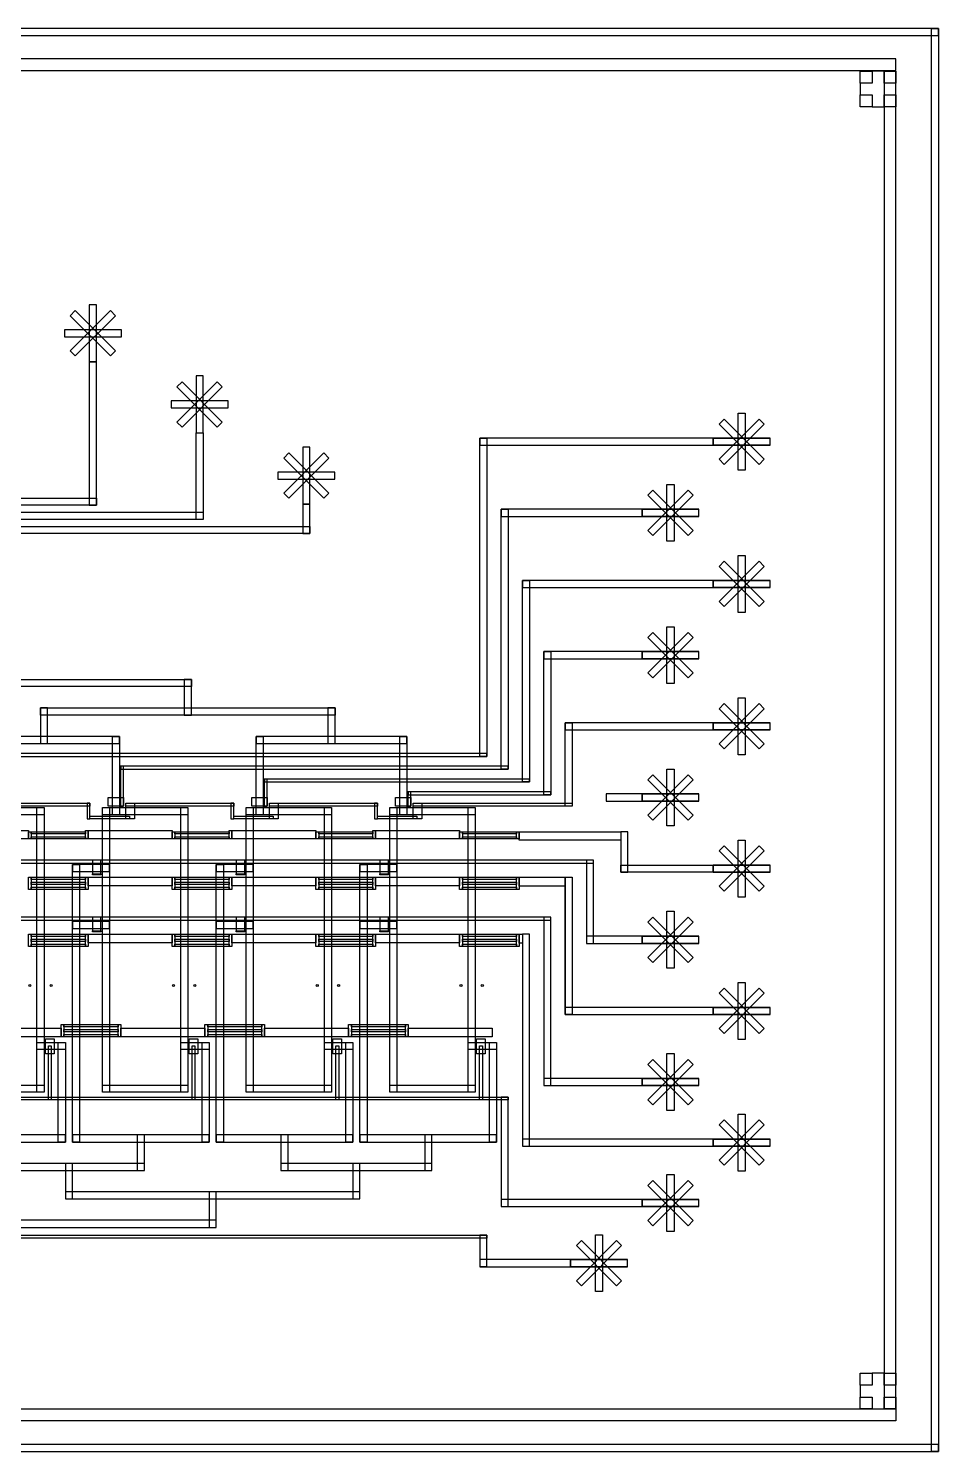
# Model space of a CAD drawing. Header units: millimetres. Extents: x -31993 to 32007, y -21958 to 22042.
# Drawn here: x -14786 to -1993, y 2042 to 22042 of the extents above; entities that cross this region are included whole.
import ezdxf

# ---------------------------------------------------------------- set-up
doc = ezdxf.new("R2010")
doc.units = ezdxf.units.MM
doc.layers.add('Control', color=1, linetype='Continuous')
doc.layers.add('flow', color=150, linetype='Continuous')

msp = doc.modelspace()

# ---------------------------------------------------------------- linework, layer by layer
at = {"layer": 'Control'}
for p, q in [((-1993, 22042), (-1993, 21942)), ((-5160, 16184), (-5160, 16284)), ((-5160, 16184), (-5160, 16284)), ((-5160, 16184), (-5160, 16284)), ((-5160, 16284), (-4360, 16284)), ((-4360, 16184), (-5160, 16184)), ((-6160, 15184), (-6160, 15284)), ((-6160, 15184), (-6160, 15284)), ((-6160, 15184), (-6160, 15284)), ((-6160, 15284), (-5360, 15284)), ((-5360, 15184), (-6160, 15184)), ((-5160, 14184), (-5160, 14284)), ((-5160, 14184), (-5160, 14284)), ((-5160, 14184), (-5160, 14284)), ((-5160, 14284), (-4360, 14284)), ((-4360, 14184), (-5160, 14184)), ((-6160, 13184), (-6160, 13284)), ((-6160, 13184), (-6160, 13284)), ((-6160, 13184), (-6160, 13284)), ((-6160, 13284), (-5360, 13284)), ((-5360, 13184), (-6160, 13184)), ((-5160, 12184), (-5160, 12284)), ((-5160, 12184), (-5160, 12284)), ((-5160, 12184), (-5160, 12284)), ((-5160, 12284), (-4360, 12284)), ((-4360, 12184), (-5160, 12184)), ((-6160, 11284), (-6160, 11184)), ((-6160, 11184), (-6160, 11284)), ((-6160, 11284), (-5360, 11284)), ((-5360, 11184), (-6160, 11184)), ((-5160, 10184), (-5160, 10284)), ((-5160, 10184), (-5160, 10284)), ((-5160, 10184), (-5160, 10284)), ((-5160, 10284), (-4360, 10284)), ((-4360, 10184), (-5160, 10184)), ((-7242, 9987), (-7242, 8184)), ((-4710, 9834), (-4810, 9834)), ((-6160, 9184), (-6160, 9284)), ((-6160, 9184), (-6160, 9284)), ((-6160, 9184), (-6160, 9284)), ((-6160, 9284), (-5360, 9284)), ((-7842, 9187), (-7842, 6334)), ((-5360, 9184), (-6160, 9184)), ((-6560, 8284), (-7142, 8284)), ((-5160, 8284), (-6560, 8284)), ((-5160, 8184), (-5160, 8284)), ((-5160, 8184), (-5160, 8284)), ((-5160, 8184), (-5160, 8284)), ((-5160, 8284), (-4360, 8284)), ((-7242, 8184), (-6560, 8184)), ((-6560, 8184), (-5160, 8184)), ((-4360, 8184), (-5160, 8184)), ((-6160, 7184), (-6160, 7284)), ((-6160, 7184), (-6160, 7284)), ((-6160, 7184), (-6160, 7284)), ((-6160, 7284), (-5360, 7284)), ((-5360, 7184), (-6160, 7184)), ((-6560, 6434), (-7742, 6434)), ((-5160, 6434), (-6560, 6434)), ((-5160, 6334), (-5160, 6434)), ((-5160, 6334), (-5160, 6434)), ((-5160, 6434), (-4360, 6434)), ((-7842, 6334), (-6560, 6334)), ((-6560, 6334), (-5160, 6334)), ((-4360, 6334), (-5160, 6334)), ((-6160, 5484), (-6160, 5584)), ((-6160, 5484), (-6160, 5584)), ((-6160, 5484), (-6160, 5584)), ((-6160, 5584), (-5360, 5584)), ((-5360, 5484), (-6160, 5484)), ((-8342, 4639), (-8442, 4639)), ((-7166, 4639), (-7166, 4739)), ((-7166, 4639), (-7166, 4739)), ((-7166, 4639), (-7166, 4739)), ((-7166, 4739), (-6366, 4739)), ((-6366, 4639), (-7166, 4639)), ((-1993, 2042), (-2093, 2042))]:
    msp.add_line(p, q, dxfattribs=at)
for points in [[(-31993, 21942), (-1993, 21942), (-1993, 22042), (-31993, 22042)], [(-2093, 22042), (-1993, 22042), (-1993, 2042), (-2093, 2042)], [(-2593, 21275), (-2759, 21275), (-2759, 21442), (-2926, 21442), (-2926, 21275), (-3093, 21275), (-3093, 21108), (-2926, 21108), (-2926, 20942), (-2759, 20942), (-2759, 21108), (-2593, 21108)], [(-4810, 15834), (-4810, 16634), (-4710, 16634), (-4710, 15834)], [(-5078, 15987), (-4512, 16553), (-4442, 16482), (-5007, 15916)], [(-5007, 16553), (-4442, 15987), (-4512, 15916), (-5078, 16482)], [(-5160, 16284), (-8442, 16284), (-8442, 16184), (-5160, 16184)], [(-8442, 16284), (-8342, 16284), (-8342, 11812), (-8442, 11812)], [(-4360, 16284), (-5160, 16284), (-5160, 16184), (-4360, 16184)], [(-5810, 14834), (-5810, 15634), (-5710, 15634), (-5710, 14834)], [(-6078, 14987), (-5512, 15553), (-5442, 15482), (-6007, 14916)], [(-6007, 15553), (-5442, 14987), (-5512, 14916), (-6078, 15482)], [(-6160, 15284), (-8142, 15284), (-8142, 15184), (-6160, 15184)], [(-8142, 15284), (-8042, 15284), (-8042, 11632), (-8142, 11632)], [(-5360, 15284), (-6160, 15284), (-6160, 15184), (-5360, 15184)], [(-4810, 13834), (-4810, 14634), (-4710, 14634), (-4710, 13834)], [(-5078, 13987), (-4512, 14553), (-4442, 14482), (-5007, 13916)], [(-5007, 14553), (-4442, 13987), (-4512, 13916), (-5078, 14482)], [(-5160, 14284), (-7842, 14284), (-7842, 14184), (-5160, 14184)], [(-7842, 14284), (-7742, 14284), (-7742, 11452), (-7842, 11452)], [(-4360, 14284), (-5160, 14284), (-5160, 14184), (-4360, 14184)], [(-5810, 12834), (-5810, 13634), (-5710, 13634), (-5710, 12834)], [(-6078, 12987), (-5512, 13553), (-5442, 13482), (-6007, 12916)], [(-6007, 13553), (-5442, 12987), (-5512, 12916), (-6078, 13482)], [(-6160, 13284), (-7542, 13284), (-7542, 13184), (-6160, 13184)], [(-7542, 13284), (-7442, 13284), (-7442, 11272), (-7542, 11272)], [(-5360, 13284), (-6160, 13284), (-6160, 13184), (-5360, 13184)], [(-4810, 11834), (-4810, 12634), (-4710, 12634), (-4710, 11834)], [(-5078, 11987), (-4512, 12553), (-4442, 12482), (-5007, 11916)], [(-5007, 12553), (-4442, 11987), (-4512, 11916), (-5078, 12482)], [(-5160, 12284), (-7242, 12284), (-7242, 12184), (-5160, 12184)], [(-7142, 11112), (-7242, 11112), (-7242, 12284), (-7142, 12284)], [(-4360, 12284), (-5160, 12284), (-5160, 12184), (-4360, 12184)], [(-8342, 11852), (-15506, 11852), (-15506, 11812), (-8342, 11812)], [(-13491, 11112), (-13451, 11112), (-13451, 11672), (-13491, 11672)], [(-8042, 11672), (-13486, 11672), (-13486, 11632), (-8042, 11632)], [(-5810, 10834), (-5810, 11634), (-5710, 11634), (-5710, 10834)], [(-11431, 11492), (-11471, 11492), (-11471, 11112), (-11431, 11112)], [(-7742, 11492), (-11466, 11492), (-11466, 11452), (-7742, 11452)], [(-6078, 10987), (-5512, 11553), (-5442, 11482), (-6007, 10916)], [(-6007, 11553), (-5442, 10987), (-5512, 10916), (-6078, 11482)], [(-13666, 11232), (-13451, 11232), (-13451, 11112), (-13666, 11112)], [(-11646, 11232), (-11431, 11232), (-11431, 11112), (-11646, 11112)], [(-9626, 11232), (-9411, 11232), (-9411, 11112), (-9626, 11112)], [(-9411, 11312), (-9451, 11312), (-9451, 11112), (-9411, 11112)], [(-7442, 11312), (-9446, 11312), (-9446, 11272), (-7442, 11272)], [(-6160, 11284), (-6665, 11284), (-6665, 11184), (-6160, 11184)], [(-5360, 11284), (-6160, 11284), (-6160, 11184), (-5360, 11184)], [(-13921, 11112), (-15436, 11112), (-15436, 11152), (-13921, 11152)], [(-13961, 10932), (-13921, 10932), (-13921, 11152), (-13961, 11152)], [(-13416, 11152), (-13296, 11152), (-13296, 10932), (-13416, 10932)], [(-11901, 11112), (-13416, 11112), (-13416, 11152), (-11901, 11152)], [(-11941, 10932), (-11901, 10932), (-11901, 11152), (-11941, 11152)], [(-11396, 11152), (-11276, 11152), (-11276, 10932), (-11396, 10932)], [(-9881, 11112), (-11396, 11112), (-11396, 11152), (-9881, 11152)], [(-9921, 10932), (-9881, 10932), (-9881, 11152), (-9921, 11152)], [(-9376, 11152), (-9256, 11152), (-9256, 10932), (-9376, 10932)], [(-7142, 11112), (-9376, 11112), (-9376, 11152), (-7142, 11152)], [(-13366, 10932), (-13921, 10932), (-13921, 10972), (-13366, 10972)], [(-11346, 10932), (-11901, 10932), (-11901, 10972), (-11346, 10972)], [(-9326, 10932), (-9881, 10932), (-9881, 10972), (-9326, 10972)], [(-15966, 10772), (-14786, 10772), (-14786, 10652), (-15966, 10652)], [(-14746, 10652), (-14786, 10652), (-14786, 10751), (-14746, 10751)], [(-14746, 10752), (-13986, 10752), (-13986, 10722), (-14746, 10722)], [(-14746, 10682), (-13986, 10682), (-13986, 10652), (-14746, 10652)], [(-13946, 10652), (-13986, 10652), (-13986, 10772), (-13946, 10772)], [(-13946, 10772), (-12766, 10772), (-12766, 10652), (-13946, 10652)], [(-12726, 10652), (-12766, 10652), (-12766, 10751), (-12726, 10751)], [(-12726, 10752), (-11966, 10752), (-11966, 10722), (-12726, 10722)], [(-12726, 10682), (-11966, 10682), (-11966, 10652), (-12726, 10652)], [(-11926, 10652), (-11966, 10652), (-11966, 10772), (-11926, 10772)], [(-11926, 10772), (-10746, 10772), (-10746, 10652), (-11926, 10652)], [(-10706, 10652), (-10746, 10652), (-10746, 10751), (-10706, 10751)], [(-10706, 10752), (-9946, 10752), (-9946, 10722), (-10706, 10722)], [(-10706, 10682), (-9946, 10682), (-9946, 10652), (-10706, 10652)], [(-9906, 10652), (-9946, 10652), (-9946, 10772), (-9906, 10772)], [(-9906, 10772), (-8726, 10772), (-8726, 10652), (-9906, 10652)], [(-8686, 10652), (-8726, 10652), (-8726, 10753), (-8686, 10753)], [(-8686, 10752), (-7926, 10752), (-7926, 10722), (-8686, 10722)], [(-8686, 10682), (-7926, 10682), (-7926, 10652), (-8686, 10652)], [(-7886, 10652), (-7926, 10652), (-7926, 10752), (-7886, 10752)], [(-7886, 10752), (-6460, 10752), (-6460, 10632), (-7886, 10632)], [(-6360, 10752), (-6460, 10752), (-6460, 10184), (-6360, 10184)], [(-4810, 9834), (-4810, 10634), (-4710, 10634), (-4710, 9834)], [(-5078, 9987), (-4512, 10553), (-4442, 10482), (-5007, 9916)], [(-5007, 10553), (-4442, 9987), (-4512, 9916), (-5078, 10482)], [(-6842, 10352), (-23986, 10352), (-23986, 10312), (-6842, 10312)], [(-13886, 10162), (-13766, 10162), (-13766, 10352), (-13886, 10352)], [(-11866, 10162), (-11746, 10162), (-11746, 10352), (-11866, 10352)], [(-9846, 10162), (-9726, 10162), (-9726, 10352), (-9846, 10352)], [(-6842, 10352), (-6942, 10352), (-6942, 9184), (-6842, 9184)], [(-5160, 10184), (-6460, 10184), (-6460, 10284), (-5160, 10284)], [(-4360, 10284), (-5160, 10284), (-5160, 10184), (-4360, 10184)], [(-14746, 9942), (-14786, 9942), (-14786, 10112), (-14746, 10112)], [(-14746, 10112), (-13986, 10112), (-13986, 10082), (-14746, 10082)], [(-14746, 10042), (-13986, 10042), (-13986, 10012), (-14746, 10012)], [(-13946, 9942), (-13986, 9942), (-13986, 10112), (-13946, 10112)], [(-13946, 10112), (-12766, 10112), (-12766, 9992), (-13946, 9992)], [(-13886, 10162), (-13766, 10162), (-13766, 10147), (-13886, 10147)], [(-12726, 9942), (-12766, 9942), (-12766, 10112), (-12726, 10112)], [(-12726, 10112), (-11966, 10112), (-11966, 10082), (-12726, 10082)], [(-12726, 10042), (-11966, 10042), (-11966, 10012), (-12726, 10012)], [(-11926, 9942), (-11966, 9942), (-11966, 10112), (-11926, 10112)], [(-11926, 10112), (-10746, 10112), (-10746, 9992), (-11926, 9992)], [(-11866, 10162), (-11746, 10162), (-11746, 10147), (-11866, 10147)], [(-10706, 9942), (-10746, 9942), (-10746, 10112), (-10706, 10112)], [(-10706, 10112), (-9946, 10112), (-9946, 10082), (-10706, 10082)], [(-10706, 10042), (-9946, 10042), (-9946, 10012), (-10706, 10012)], [(-9906, 9942), (-9946, 9942), (-9946, 10112), (-9906, 10112)], [(-9906, 10112), (-8726, 10112), (-8726, 9992), (-9906, 9992)], [(-9846, 10162), (-9726, 10162), (-9726, 10147), (-9846, 10147)], [(-8686, 9942), (-8726, 9942), (-8726, 10112), (-8686, 10112)], [(-8686, 10112), (-7926, 10112), (-7926, 10082), (-8686, 10082)], [(-8686, 10042), (-7926, 10042), (-7926, 10012), (-8686, 10012)], [(-7886, 9942), (-7926, 9942), (-7926, 10112), (-7886, 10112)], [(-7886, 10112), (-7242, 10112), (-7242, 9987), (-7886, 9987)], [(-7242, 10112), (-7142, 10112), (-7142, 8184), (-7242, 8184)], [(-14746, 9972), (-13986, 9972), (-13986, 9942), (-14746, 9942)], [(-12726, 9972), (-11966, 9972), (-11966, 9942), (-12726, 9942)], [(-10706, 9972), (-9946, 9972), (-9946, 9942), (-10706, 9942)], [(-8686, 9972), (-7926, 9972), (-7926, 9942), (-8686, 9942)], [(-5810, 8834), (-5810, 9634), (-5710, 9634), (-5710, 8834)], [(-7442, 9552), (-23986, 9552), (-23986, 9512), (-7442, 9512)], [(-13886, 9362), (-13766, 9362), (-13766, 9552), (-13886, 9552)], [(-11866, 9362), (-11746, 9362), (-11746, 9552), (-11866, 9552)], [(-9846, 9362), (-9726, 9362), (-9726, 9552), (-9846, 9552)], [(-7442, 9552), (-7542, 9552), (-7542, 7184), (-7442, 7184)], [(-6078, 8987), (-5512, 9553), (-5442, 9482), (-6007, 8916)], [(-6007, 9553), (-5442, 8987), (-5512, 8916), (-6078, 9482)], [(-14746, 9142), (-14786, 9142), (-14786, 9312), (-14746, 9312)], [(-14746, 9312), (-13986, 9312), (-13986, 9282), (-14746, 9282)], [(-14746, 9242), (-13986, 9242), (-13986, 9212), (-14746, 9212)], [(-13946, 9142), (-13986, 9142), (-13986, 9312), (-13946, 9312)], [(-13946, 9312), (-12766, 9312), (-12766, 9192), (-13946, 9192)], [(-13886, 9362), (-13766, 9362), (-13766, 9347), (-13886, 9347)], [(-12726, 9142), (-12766, 9142), (-12766, 9312), (-12726, 9312)], [(-12726, 9312), (-11966, 9312), (-11966, 9282), (-12726, 9282)], [(-12726, 9242), (-11966, 9242), (-11966, 9212), (-12726, 9212)], [(-11926, 9142), (-11966, 9142), (-11966, 9312), (-11926, 9312)], [(-11926, 9312), (-10746, 9312), (-10746, 9192), (-11926, 9192)], [(-11866, 9362), (-11746, 9362), (-11746, 9347), (-11866, 9347)], [(-10706, 9142), (-10746, 9142), (-10746, 9312), (-10706, 9312)], [(-10706, 9312), (-9946, 9312), (-9946, 9282), (-10706, 9282)], [(-10706, 9242), (-9946, 9242), (-9946, 9212), (-10706, 9212)], [(-9906, 9142), (-9946, 9142), (-9946, 9312), (-9906, 9312)], [(-9906, 9312), (-8726, 9312), (-8726, 9192), (-9906, 9192)], [(-9846, 9362), (-9726, 9362), (-9726, 9347), (-9846, 9347)], [(-8686, 9142), (-8726, 9142), (-8726, 9312), (-8686, 9312)], [(-8686, 9312), (-7926, 9312), (-7926, 9282), (-8686, 9282)], [(-8686, 9242), (-7926, 9242), (-7926, 9212), (-8686, 9212)], [(-7886, 9142), (-7926, 9142), (-7926, 9312), (-7886, 9312)], [(-7886, 9312), (-7842, 9312), (-7842, 9187), (-7886, 9187)], [(-7842, 6334), (-7742, 6334), (-7742, 9312), (-7842, 9312)], [(-6942, 9184), (-6160, 9184), (-6160, 9284), (-6942, 9284)], [(-5360, 9284), (-6160, 9284), (-6160, 9184), (-5360, 9184)], [(-14746, 9172), (-13986, 9172), (-13986, 9142), (-14746, 9142)], [(-12726, 9172), (-11966, 9172), (-11966, 9142), (-12726, 9142)], [(-10706, 9172), (-9946, 9172), (-9946, 9142), (-10706, 9142)], [(-8686, 9172), (-7926, 9172), (-7926, 9142), (-8686, 9142)], [(-4810, 7834), (-4810, 8634), (-4710, 8634), (-4710, 7834)], [(-5078, 7987), (-4512, 8553), (-4442, 8482), (-5007, 7916)], [(-5007, 8553), (-4442, 7987), (-4512, 7916), (-5078, 8482)], [(-5160, 8284), (-7242, 8284), (-7242, 8184), (-5160, 8184)], [(-4360, 8284), (-5160, 8284), (-5160, 8184), (-4360, 8184)], [(-14286, 7872), (-14326, 7872), (-14326, 8042), (-14286, 8042)], [(-14286, 8042), (-13526, 8042), (-13526, 8012), (-14286, 8012)], [(-13486, 7872), (-13526, 7872), (-13526, 8042), (-13486, 8042)], [(-12266, 7872), (-12306, 7872), (-12306, 8042), (-12266, 8042)], [(-12266, 8042), (-11506, 8042), (-11506, 8012), (-12266, 8012)], [(-11466, 7872), (-11506, 7872), (-11506, 8042), (-11466, 8042)], [(-10246, 7872), (-10286, 7872), (-10286, 8042), (-10246, 8042)], [(-10246, 8042), (-9486, 8042), (-9486, 8012), (-10246, 8012)], [(-9446, 7872), (-9486, 7872), (-9486, 8042), (-9446, 8042)], [(-15506, 7992), (-14326, 7992), (-14326, 7872), (-15506, 7872)], [(-14546, 7843), (-14426, 7843), (-14426, 7631), (-14546, 7631)], [(-14286, 7972), (-13526, 7972), (-13526, 7942), (-14286, 7942)], [(-14286, 7902), (-13526, 7902), (-13526, 7872), (-14286, 7872)], [(-13486, 7992), (-12306, 7992), (-12306, 7872), (-13486, 7872)], [(-12526, 7843), (-12406, 7843), (-12406, 7631), (-12526, 7631)], [(-12266, 7972), (-11506, 7972), (-11506, 7942), (-12266, 7942)], [(-12266, 7902), (-11506, 7902), (-11506, 7872), (-12266, 7872)], [(-11466, 7992), (-10286, 7992), (-10286, 7872), (-11466, 7872)], [(-10506, 7843), (-10386, 7843), (-10386, 7631), (-10506, 7631)], [(-10246, 7972), (-9486, 7972), (-9486, 7942), (-10246, 7942)], [(-10246, 7902), (-9486, 7902), (-9486, 7872), (-10246, 7872)], [(-9446, 7992), (-8266, 7992), (-8266, 7872), (-9446, 7872)], [(-8486, 7843), (-8366, 7843), (-8366, 7631), (-8486, 7631)], [(-14505, 7742), (-14465, 7742), (-14465, 6983), (-14505, 6983)], [(-12485, 7742), (-12445, 7742), (-12445, 6983), (-12485, 6983)], [(-10465, 7742), (-10425, 7742), (-10425, 6983), (-10465, 6983)], [(-8445, 7742), (-8405, 7742), (-8405, 6983), (-8445, 6983)], [(-8445, 7742), (-8405, 7742), (-8405, 6983), (-8445, 6983)], [(-5810, 6834), (-5810, 7634), (-5710, 7634), (-5710, 6834)], [(-6078, 6987), (-5512, 7553), (-5442, 7482), (-6007, 6916)], [(-6007, 7553), (-5442, 6987), (-5512, 6916), (-6078, 7482)], [(-7542, 7184), (-6160, 7184), (-6160, 7284), (-7542, 7284)], [(-5360, 7284), (-6160, 7284), (-6160, 7184), (-5360, 7184)], [(-8042, 6983), (-22585, 6983), (-22585, 7023), (-8042, 7023)], [(-8142, 5484), (-8042, 5484), (-8042, 7023), (-8142, 7023)], [(-5078, 6137), (-4512, 6703), (-4442, 6632), (-5007, 6066)], [(-5007, 6703), (-4442, 6137), (-4512, 6066), (-5078, 6632)], [(-4810, 5984), (-4810, 6784), (-4710, 6784), (-4710, 5984)], [(-5160, 6434), (-7842, 6434), (-7842, 6334), (-5160, 6334)], [(-4360, 6434), (-5160, 6434), (-5160, 6334), (-4360, 6334)], [(-6078, 5287), (-5512, 5853), (-5442, 5782), (-6007, 5216)], [(-6007, 5853), (-5442, 5287), (-5512, 5216), (-6078, 5782)], [(-5810, 5134), (-5810, 5934), (-5710, 5934), (-5710, 5134)], [(-6160, 5584), (-8142, 5584), (-8142, 5484), (-6160, 5484)], [(-5360, 5584), (-6160, 5584), (-6160, 5484), (-5360, 5484)], [(-8342, 5042), (-16791, 5042), (-16791, 5082), (-8342, 5082)], [(-8442, 4639), (-8342, 4639), (-8342, 5082), (-8442, 5082)], [(-7084, 4442), (-6518, 5007), (-6448, 4937), (-7013, 4371)], [(-7013, 5007), (-6448, 4442), (-6518, 4371), (-7084, 4937)], [(-6816, 4289), (-6816, 5089), (-6716, 5089), (-6716, 4289)], [(-7166, 4739), (-8442, 4739), (-8442, 4639), (-7166, 4639)], [(-6366, 4739), (-7166, 4739), (-7166, 4639), (-6366, 4639)], [(-2926, 3142), (-2926, 2975), (-3093, 2975), (-3093, 2808), (-2926, 2808), (-2926, 2642), (-2759, 2642), (-2759, 2808), (-2593, 2808), (-2593, 2975), (-2759, 2975), (-2759, 3142)], [(-1993, 2142), (-31993, 2142), (-31993, 2042), (-1993, 2042)]]:
    msp.add_lwpolyline(points, close=True, dxfattribs=at)
for points in [[(-2926, 20942), (-2926, 20942)], [(-2593, 2808), (-2593, 2808)]]:
    msp.add_lwpolyline(points, dxfattribs=at)
at = {"layer": 'flow'}
for points in [[(-2593, 21616), (-31393, 21616), (-31393, 21450), (-2593, 21450)], [(-3093, 21442), (-2926, 21442), (-2926, 21275), (-3093, 21275)], [(-2759, 21442), (-2593, 21442), (-2593, 21275), (-2759, 21275)], [(-2759, 2642), (-2593, 2642), (-2593, 21442), (-2759, 21442)], [(-3093, 21108), (-2926, 21108), (-2926, 20942), (-3093, 20942)], [(-2759, 21108), (-2593, 21108), (-2593, 20942), (-2759, 20942)], [(-14127, 17440), (-13561, 18005), (-13632, 18076), (-14198, 17510)], [(-14198, 18005), (-13632, 17440), (-13561, 17510), (-14127, 18076)], [(-13830, 17358), (-13830, 18158), (-13930, 18158), (-13930, 17358)], [(-14280, 17708), (-13480, 17708), (-13480, 17808), (-14280, 17808)], [(-13830, 15342), (-13830, 17358), (-13930, 17358), (-13930, 15342)], [(-12627, 16440), (-12061, 17005), (-12132, 17076), (-12698, 16510)], [(-12698, 17005), (-12132, 16440), (-12061, 16510), (-12627, 17076)], [(-12330, 16358), (-12330, 17158), (-12430, 17158), (-12430, 16358)], [(-12780, 16708), (-11980, 16708), (-11980, 16808), (-12780, 16808)], [(-12430, 16358), (-12330, 16358), (-12330, 15142), (-12430, 15142)], [(-11127, 15440), (-10561, 16005), (-10632, 16076), (-11198, 15510)], [(-11198, 16005), (-10632, 15440), (-10561, 15510), (-11127, 16076)], [(-10830, 15358), (-10830, 16158), (-10930, 16158), (-10930, 15358)], [(-11280, 15708), (-10480, 15708), (-10480, 15808), (-11280, 15808)], [(-18016, 15442), (-13830, 15442), (-13830, 15342), (-18016, 15342)], [(-17741, 15242), (-12330, 15242), (-12330, 15142), (-17741, 15142)], [(-10830, 14942), (-10830, 15358), (-10930, 15358), (-10930, 14942)], [(-17466, 15042), (-10830, 15042), (-10830, 14942), (-17466, 14942)], [(-20676, 12892), (-12496, 12892), (-12496, 12792), (-20676, 12792)], [(-12496, 12892), (-12596, 12892), (-12596, 12392), (-12496, 12392)], [(-14516, 12492), (-14616, 12492), (-14616, 11992), (-14516, 11992)], [(-14616, 12492), (-10476, 12492), (-10476, 12392), (-14616, 12392)], [(-10476, 12492), (-10576, 12492), (-10576, 11992), (-10476, 11992)], [(-13506, 12092), (-15626, 12092), (-15626, 11992), (-13506, 11992)], [(-13606, 12092), (-13506, 12092), (-13506, 10992), (-13606, 10992)], [(-11586, 12092), (-11486, 12092), (-11486, 10992), (-11586, 10992)], [(-9466, 12092), (-11586, 12092), (-11586, 11992), (-9466, 11992)], [(-9566, 12092), (-9466, 12092), (-9466, 10992), (-9566, 10992)], [(-15766, 11092), (-14566, 11092), (-14566, 10992), (-15766, 10992)], [(-14666, 11092), (-14566, 11092), (-14566, 7092), (-14666, 7092)], [(-13746, 11092), (-13646, 11092), (-13646, 7092), (-13746, 7092)], [(-13746, 11092), (-12546, 11092), (-12546, 10992), (-13746, 10992)], [(-12646, 11092), (-12546, 11092), (-12546, 7092), (-12646, 7092)], [(-11726, 11092), (-11626, 11092), (-11626, 7092), (-11726, 7092)], [(-11726, 11092), (-10526, 11092), (-10526, 10992), (-11726, 10992)], [(-10626, 11092), (-10526, 11092), (-10526, 7092), (-10626, 7092)], [(-9706, 11092), (-9606, 11092), (-9606, 7092), (-9706, 7092)], [(-9706, 11092), (-8506, 11092), (-8506, 10992), (-9706, 10992)], [(-8606, 11092), (-8506, 11092), (-8506, 7092), (-8606, 7092)], [(-14166, 10192), (-13646, 10192), (-13646, 10292), (-14166, 10292)], [(-14166, 10292), (-14066, 10292), (-14066, 6392), (-14166, 6392)], [(-12146, 10192), (-11626, 10192), (-11626, 10292), (-12146, 10292)], [(-12146, 10292), (-12046, 10292), (-12046, 6392), (-12146, 6392)], [(-10126, 10192), (-9606, 10192), (-9606, 10292), (-10126, 10292)], [(-10126, 10292), (-10026, 10292), (-10026, 6392), (-10126, 6392)], [(-14166, 9392), (-13646, 9392), (-13646, 9492), (-14166, 9492)], [(-12146, 9392), (-11626, 9392), (-11626, 9492), (-12146, 9492)], [(-10126, 9392), (-9606, 9392), (-9606, 9492), (-10126, 9492)], [(-14666, 7792), (-14266, 7792), (-14266, 7692), (-14666, 7692)], [(-14366, 7792), (-14266, 7792), (-14266, 6392), (-14366, 6392)], [(-12646, 7792), (-12246, 7792), (-12246, 7692), (-12646, 7692)], [(-12346, 7792), (-12246, 7792), (-12246, 6392), (-12346, 6392)], [(-10626, 7792), (-10226, 7792), (-10226, 7692), (-10626, 7692)], [(-10326, 7792), (-10226, 7792), (-10226, 6392), (-10326, 6392)], [(-8606, 7792), (-8206, 7792), (-8206, 7692), (-8606, 7692)], [(-8306, 7792), (-8206, 7792), (-8206, 6392), (-8306, 6392)], [(-15766, 7192), (-14566, 7192), (-14566, 7092), (-15766, 7092)], [(-13746, 7192), (-12546, 7192), (-12546, 7092), (-13746, 7092)], [(-11726, 7192), (-10526, 7192), (-10526, 7092), (-11726, 7092)], [(-9706, 7192), (-8506, 7192), (-8506, 7092), (-9706, 7092)], [(-16186, 6392), (-14266, 6392), (-14266, 6492), (-16186, 6492)], [(-14166, 6392), (-12246, 6392), (-12246, 6492), (-14166, 6492)], [(-13156, 6492), (-13256, 6492), (-13256, 5992), (-13156, 5992)], [(-12146, 6392), (-10226, 6392), (-10226, 6492), (-12146, 6492)], [(-11136, 6492), (-11236, 6492), (-11236, 5992), (-11136, 5992)], [(-10126, 6392), (-8206, 6392), (-8206, 6492), (-10126, 6492)], [(-9116, 6492), (-9216, 6492), (-9216, 5992), (-9116, 5992)], [(-15276, 5992), (-13156, 5992), (-13156, 6092), (-15276, 6092)], [(-14166, 6092), (-14266, 6092), (-14266, 5592), (-14166, 5592)], [(-11236, 5992), (-9116, 5992), (-9116, 6092), (-11236, 6092)], [(-10126, 6092), (-10226, 6092), (-10226, 5592), (-10126, 5592)], [(-14266, 5592), (-10126, 5592), (-10126, 5692), (-14266, 5692)], [(-12146, 5692), (-12246, 5692), (-12246, 5192), (-12146, 5192)], [(-20326, 5192), (-12146, 5192), (-12146, 5292), (-20326, 5292)], [(-3093, 2975), (-3093, 3142), (-2926, 3142), (-2926, 2975)], [(-2759, 2975), (-2759, 3142), (-2593, 3142), (-2593, 2975)], [(-3093, 2642), (-3093, 2808), (-2926, 2808), (-2926, 2642)], [(-2759, 2642), (-2759, 2808), (-2593, 2808), (-2593, 2642)], [(-31393, 2642), (-2593, 2642), (-2593, 2475), (-31393, 2475)]]:
    msp.add_lwpolyline(points, close=True, dxfattribs=at)
for centre in [(-14766, 8592), (-14466, 8592), (-12746, 8592), (-12446, 8592), (-10726, 8592), (-10426, 8592), (-8706, 8592), (-8406, 8592)]:
    msp.add_circle(centre, 15, dxfattribs=at)

doc.saveas('drawing.dxf')
